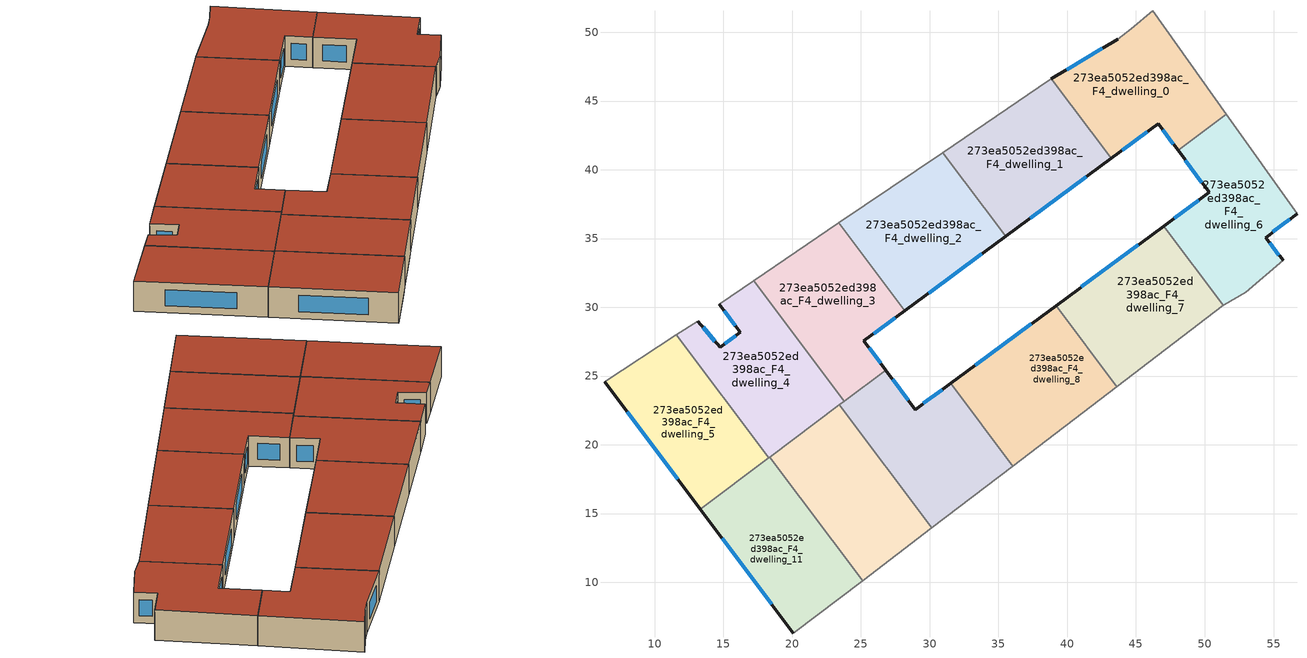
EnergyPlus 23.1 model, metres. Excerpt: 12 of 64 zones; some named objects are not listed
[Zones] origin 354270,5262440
273ea5052ed398ac_F4_dwelling_0
 floor to 273ea5052ed398ac_F3_dwelling_0 (EU_floor_Construction): 46.22,51.56 51.55,44.05 48.06,41.42 46.62,43.35 43.2,40.83 38.85,46.61 43.66,49.51 44.65,50.24 z12
 wall outside (EU_wall_Construction): 43.2,40.83 46.62,43.35 48.06,41.42 / 43.66,49.51 38.85,46.61 z12:15
 wall adiabatic (EU_wall_Construction): 51.55,44.05 46.22,51.56 44.65,50.24 43.66,49.51 z12:15
 wall to 273ea5052ed398ac_F4_dwelling_6 (EU_wall_Construction): 48.06,41.42 51.55,44.05 z12:15
 wall to 273ea5052ed398ac_F4_dwelling_1 (EU_wall_Construction): 38.85,46.61 43.2,40.83 z12:15
 window (EU_Window_Construction): 46.96,42.9 47.72,41.87 / 44,41.42 45.82,42.76 / 42.53,48.83 39.98,47.29 z12.7:14.3
 roof outside (EU_roof_Construction): 51.55,44.05 46.22,51.56 44.65,50.24 43.66,49.51 38.85,46.61 43.2,40.83 46.62,43.35 48.06,41.42 z15
273ea5052ed398ac_F4_dwelling_1
 floor to 273ea5052ed398ac_F3_dwelling_1 (EU_floor_Construction): 38.85,46.61 43.2,40.83 35.52,35.16 30.94,41.25 38.73,46.54 z12
 wall outside (EU_wall_Construction): 35.52,35.16 43.2,40.83 z12:15
 wall to 273ea5052ed398ac_F4_dwelling_2 (EU_wall_Construction): 30.94,41.25 35.52,35.16 z12:15
 wall adiabatic (EU_wall_Construction): 38.85,46.61 38.73,46.54 30.94,41.25 z12:15
 window (EU_Window_Construction): 37.32,36.49 41.39,39.49 z12.7:14.3
 roof outside (EU_roof_Construction): 43.2,40.83 38.85,46.61 38.73,46.54 30.94,41.25 35.52,35.16 z15
273ea5052ed398ac_F4_dwelling_10
 floor to 273ea5052ed398ac_F3_dwelling_11 (EU_floor_Construction): 21.99,21.82 28.71,12.88 25.11,10.13 18.37,19.1 z12
 floor to 273ea5052ed398ac_F3_dwelling_10 (EU_floor_Construction): 23.44,22.91 30.16,13.98 28.71,12.88 21.99,21.82 z12
 wall to 273ea5052ed398ac_F4_dwelling_9 (EU_wall_Construction): 30.16,13.98 23.44,22.91 z12:15
 wall adiabatic (EU_wall_Construction): 25.11,10.13 30.16,13.98 z12:15
 wall to 273ea5052ed398ac_F4_dwelling_11 (EU_wall_Construction): 18.37,19.1 25.11,10.13 z12:15
 wall to 273ea5052ed398ac_F4_dwelling_4 (EU_wall_Construction): 23.44,22.91 18.37,19.1 z12:15
 roof outside (EU_roof_Construction): 30.16,13.98 23.44,22.91 18.37,19.1 25.11,10.13 z15
273ea5052ed398ac_F4_dwelling_11
 floor to 273ea5052ed398ac_F3_dwelling_12 (EU_floor_Construction): 17.65,18.56 24.4,9.59 20.09,6.3 13.33,15.31 z12
 floor to 273ea5052ed398ac_F3_dwelling_11 (EU_floor_Construction): 18.37,19.1 25.11,10.13 24.4,9.59 17.65,18.56 z12
 wall outside (EU_wall_Construction): 13.33,15.31 20.09,6.3 z12:15
 wall adiabatic (EU_wall_Construction): 20.09,6.3 25.11,10.13 z12:15
 wall to 273ea5052ed398ac_F4_dwelling_5 (EU_wall_Construction): 18.3,19.05 13.33,15.31 z12:15
 wall to 273ea5052ed398ac_F4_dwelling_4 (EU_wall_Construction): 18.37,19.1 18.3,19.05 z12:15
 window (EU_Window_Construction): 14.92,13.19 18.5,8.42 z12.7:14.3
 roof outside (EU_roof_Construction): 25.11,10.13 18.37,19.1 13.33,15.31 20.09,6.3 z15
273ea5052ed398ac_F4_dwelling_2
 floor to 273ea5052ed398ac_F3_dwelling_2 (EU_floor_Construction): 30.94,41.25 35.52,35.16 28.19,29.75 23.4,36.13 z12
 wall outside (EU_wall_Construction): 28.19,29.75 35.52,35.16 z12:15
 wall to 273ea5052ed398ac_F4_dwelling_3 (EU_wall_Construction): 23.4,36.13 28.19,29.75 z12:15
 wall adiabatic (EU_wall_Construction): 30.94,41.25 23.4,36.13 z12:15
 window (EU_Window_Construction): 29.91,31.02 33.8,33.89 z12.7:14.3
 roof outside (EU_roof_Construction): 35.52,35.16 30.94,41.25 23.4,36.13 28.19,29.75 z15
273ea5052ed398ac_F4_dwelling_3
 floor to 273ea5052ed398ac_F3_dwelling_3 (EU_floor_Construction): 23.4,36.13 28.19,29.75 25.22,27.56 26.8,25.44 23.78,23.16 17.2,31.92 z12
 wall outside (EU_wall_Construction): 26.8,25.44 25.22,27.56 28.19,29.75 z12:15
 wall to 273ea5052ed398ac_F4_dwelling_4 (EU_wall_Construction): 17.2,31.92 23.78,23.16 z12:15
 wall adiabatic (EU_wall_Construction): 23.4,36.13 17.2,31.92 z12:15
 wall to 273ea5052ed398ac_F4_dwelling_9 (EU_wall_Construction): 23.78,23.16 26.8,25.44 z12:15
 window (EU_Window_Construction): 26.43,25.94 25.59,27.06 / 25.92,28.08 27.5,29.24 z12.7:14.3
 roof outside (EU_roof_Construction): 26.8,25.44 25.22,27.56 28.19,29.75 23.4,36.13 17.2,31.92 23.78,23.16 z15
273ea5052ed398ac_F4_dwelling_4
 floor to 273ea5052ed398ac_F3_dwelling_4 (EU_floor_Construction): 17.2,31.92 23.78,23.16 18.3,19.05 11.58,27.99 13.13,29 14.77,27.09 16.23,28.18 14.7,30.22 z12
 wall outside (EU_wall_Construction): 14.7,30.22 16.23,28.18 14.77,27.09 13.13,29 z12:15
 wall to 273ea5052ed398ac_F4_dwelling_5 (EU_wall_Construction): 11.58,27.99 18.3,19.05 z12:15
 wall adiabatic (EU_wall_Construction): 13.13,29 11.58,27.99 / 17.2,31.92 14.7,30.22 z12:15
 wall to 273ea5052ed398ac_F4_dwelling_9 (EU_wall_Construction): 23.44,22.91 23.78,23.16 z12:15
 window (EU_Window_Construction): 14.39,27.54 13.52,28.55 / 15.89,27.93 15.11,27.34 / 15.06,29.75 15.87,28.66 z12.7:14.3
 roof outside (EU_roof_Construction): 23.78,23.16 17.2,31.92 14.7,30.22 16.23,28.18 14.77,27.09 13.13,29 11.58,27.99 18.3,19.05 z15
273ea5052ed398ac_F4_dwelling_5
 floor to 273ea5052ed398ac_F3_dwelling_5 (EU_floor_Construction): 11.58,27.99 18.3,19.05 13.33,15.31 6.35,24.58 z12
 wall outside (EU_wall_Construction): 6.35,24.58 13.33,15.31 z12:15
 wall adiabatic (EU_wall_Construction): 11.58,27.99 6.35,24.58 z12:15
 window (EU_Window_Construction): 7.99,22.4 11.69,17.48 z12.7:14.3
 roof outside (EU_roof_Construction): 18.3,19.05 11.58,27.99 6.35,24.58 13.33,15.31 z15
273ea5052ed398ac_F4_dwelling_6
 floor to 273ea5052ed398ac_F3_dwelling_6 (EU_floor_Construction): 51.55,44.05 56.71,36.8 54.43,35.07 55.7,33.41 52.96,31.08 52.56,30.85 48.14,36.73 50.33,38.36 48.06,41.42 z12
 floor to 273ea5052ed398ac_F3_dwelling_7 (EU_floor_Construction): 48.14,36.73 52.56,30.85 51.43,30.2 51.36,30.14 47.02,35.91 z12
 wall outside (EU_wall_Construction): 48.06,41.42 50.33,38.36 47.02,35.91 / 55.7,33.41 54.43,35.07 56.71,36.8 z12:15
 wall adiabatic (EU_wall_Construction): 51.36,30.14 51.43,30.2 52.96,31.08 55.7,33.41 / 56.71,36.8 51.55,44.05 z12:15
 wall to 273ea5052ed398ac_F4_dwelling_7 (EU_wall_Construction): 47.02,35.91 51.36,30.14 z12:15
 window (EU_Window_Construction): 49.56,37.78 47.8,36.48 / 48.59,40.7 49.8,39.07 / 54.96,35.48 56.17,36.39 / 55.4,33.8 54.73,34.68 z12.7:14.3
 roof outside (EU_roof_Construction): 55.7,33.41 54.43,35.07 56.71,36.8 51.55,44.05 48.06,41.42 50.33,38.36 47.02,35.91 51.36,30.14 51.43,30.2 52.96,31.08 z15
273ea5052ed398ac_F4_dwelling_7
 floor to 273ea5052ed398ac_F3_dwelling_7 (EU_floor_Construction): 47.02,35.91 51.36,30.14 45.81,25.91 41.41,31.77 z12
 floor to 273ea5052ed398ac_F3_dwelling_8 (EU_floor_Construction): 41.41,31.77 45.81,25.91 43.62,24.24 39.19,30.13 z12
 wall outside (EU_wall_Construction): 47.02,35.91 39.19,30.13 z12:15
 wall adiabatic (EU_wall_Construction): 43.62,24.24 51.36,30.14 z12:15
 wall to 273ea5052ed398ac_F4_dwelling_8 (EU_wall_Construction): 39.19,30.13 43.62,24.24 z12:15
 window (EU_Window_Construction): 45.18,34.55 41.03,31.49 z12.7:14.3
 roof outside (EU_roof_Construction): 51.36,30.14 47.02,35.91 39.19,30.13 43.62,24.24 z15
273ea5052ed398ac_F4_dwelling_8
 floor to 273ea5052ed398ac_F3_dwelling_8 (EU_floor_Construction): 39.19,30.13 43.62,24.24 39.27,20.92 34.79,26.88 z12
 floor to 273ea5052ed398ac_F3_dwelling_9 (EU_floor_Construction): 34.79,26.88 39.27,20.92 36.04,18.46 31.52,24.47 z12
 wall outside (EU_wall_Construction): 39.19,30.13 31.52,24.47 z12:15
 wall adiabatic (EU_wall_Construction): 36.04,18.46 43.62,24.24 z12:15
 wall to 273ea5052ed398ac_F4_dwelling_9 (EU_wall_Construction): 31.52,24.47 36.04,18.46 z12:15
 window (EU_Window_Construction): 37.39,28.8 33.32,25.8 z12.7:14.3
 roof outside (EU_roof_Construction): 43.62,24.24 39.19,30.13 31.52,24.47 36.04,18.46 z15
273ea5052ed398ac_F4_dwelling_9
 floor to 273ea5052ed398ac_F3_dwelling_10 (EU_floor_Construction): 28.94,22.56 28.49,22.23 33.04,16.18 30.16,13.98 23.44,22.91 26.8,25.44 z12
 floor to 273ea5052ed398ac_F3_dwelling_9 (EU_floor_Construction): 31.52,24.47 36.04,18.46 33.04,16.18 28.49,22.23 z12
 wall outside (EU_wall_Construction): 31.52,24.47 28.94,22.56 26.8,25.44 z12:15
 wall adiabatic (EU_wall_Construction): 30.16,13.98 36.04,18.46 z12:15
 window (EU_Window_Construction): 28.44,23.24 27.3,24.76 / 30.91,24.02 29.54,23.01 z12.7:14.3
 roof outside (EU_roof_Construction): 36.04,18.46 31.52,24.47 28.94,22.56 26.8,25.44 23.44,22.91 30.16,13.98 z15
[Building]
EU S2 Campaign: North Axis=0; Terrain=City; Solar Distribution=FullExterior
[Site:Location]
Budapest.Ferenc.Liszt.Intl.AP: Latitude=47.437; Longitude=19.256; Time Zone=1; Elevation=185
[SizingPeriod:WeatherFileDays]
AnnualSizingPeriod: Begin Month=1; Begin Day of Month=1; End Month=12; End Day of Month=31; Day of Week for Start Day=Monday; Use Weather File Daylight Saving Period=No; Use Weather File Rain and Snow Indicators=No
[MATERIAL]
EU_InternalMass_Material: Roughness=MediumRough; Thickness=0.1; Conductivity=1; Density=1800; Specific Heat=900; Thermal Absorptance=0.9; Solar Absorptance=0.7; Visible Absorptance=0.7
[MATERIAL:NOMASS] Roughness=MediumRough; Thermal Absorptance=0.9; Solar Absorptance=0.7; Visible Absorptance=0.7
Name | Thermal Resistance
EU_wall_NoMass | 0.832559
EU_roof_NoMass | 1.39638
EU_floor_NoMass | 0.872794
[WINDOWMATERIAL:SIMPLEGLAZINGSYSTEM]
EU_Window_SimpleGlazing: UFactor=2.79869; Solar Heat Gain Coefficient=0.75; Visible Transmittance=0.75
[CONSTRUCTION]
EU_wall_Construction: EU_wall_NoMass
EU_roof_Construction: EU_roof_NoMass
EU_floor_Construction: EU_floor_NoMass
EU_Window_Construction: EU_Window_SimpleGlazing
EU_InternalMass_Construction: EU_InternalMass_Material
[ZONE] Type=1; Multiplier=1; Ceiling Height=autocalculate; Floor Area=autocalculate; Part of Total Floor Area=Yes
Name | Volume
273ea5052ed398ac_F4_dwelling_0 | 212.897
273ea5052ed398ac_F4_dwelling_1 | 212.889
273ea5052ed398ac_F4_dwelling_10 | 212.927
273ea5052ed398ac_F4_dwelling_11; 273ea5052ed398ac_F4_dwelling_9 | 212.888
273ea5052ed398ac_F4_dwelling_2 | 212.9
273ea5052ed398ac_F4_dwelling_3 | 212.88
273ea5052ed398ac_F4_dwelling_4 | 212.902
273ea5052ed398ac_F4_dwelling_5 | 212.883
273ea5052ed398ac_F4_dwelling_6; 273ea5052ed398ac_F4_dwelling_8 | 212.907
273ea5052ed398ac_F4_dwelling_7 | 212.884
[INTERNALMASS] Construction=EU_InternalMass_Construction
Name | Zone or ZoneList | Surface Area
273ea5052ed398ac_F4_dwelling_0_EU_InternalMass | 273ea5052ed398ac_F4_dwelling_0 | 70.9659
273ea5052ed398ac_F4_dwelling_1_EU_InternalMass | 273ea5052ed398ac_F4_dwelling_1 | 70.9631
273ea5052ed398ac_F4_dwelling_2_EU_InternalMass | 273ea5052ed398ac_F4_dwelling_2 | 70.9665
273ea5052ed398ac_F4_dwelling_3_EU_InternalMass | 273ea5052ed398ac_F4_dwelling_3 | 70.9598
273ea5052ed398ac_F4_dwelling_4_EU_InternalMass | 273ea5052ed398ac_F4_dwelling_4 | 70.9674
273ea5052ed398ac_F4_dwelling_5_EU_InternalMass | 273ea5052ed398ac_F4_dwelling_5 | 70.9611
273ea5052ed398ac_F4_dwelling_6_EU_InternalMass | 273ea5052ed398ac_F4_dwelling_6 | 70.9687
273ea5052ed398ac_F4_dwelling_7_EU_InternalMass | 273ea5052ed398ac_F4_dwelling_7 | 70.9611
273ea5052ed398ac_F4_dwelling_8_EU_InternalMass | 273ea5052ed398ac_F4_dwelling_8 | 70.9691
273ea5052ed398ac_F4_dwelling_9_EU_InternalMass | 273ea5052ed398ac_F4_dwelling_9 | 70.9626
273ea5052ed398ac_F4_dwelling_10_EU_InternalMass | 273ea5052ed398ac_F4_dwelling_10 | 70.9759
273ea5052ed398ac_F4_dwelling_11_EU_InternalMass | 273ea5052ed398ac_F4_dwelling_11 | 70.9624
[OTHEREQUIPMENT] Fuel Type=Electricity; Design Level Calculation Method=Watts/Area; Power per Zone Floor Area=1; Fraction Latent=0; Fraction Radiant=0; Fraction Lost=0; Carbon Dioxide Generation Rate=0; EndUse Subcategory=EU_Step8_InternalGains
Name | Zone or ZoneList or Space or SpaceList | Schedule
EU_Step8_InternalGain_273ea5052ed398ac_F4_dwelling_0_f000 | 273ea5052ed398ac_F4_dwelling_0 | EU_Step8_GainSchedule_273ea5052ed398ac_F4_dwelling_0_f000
EU_Step8_InternalGain_273ea5052ed398ac_F4_dwelling_1_f000 | 273ea5052ed398ac_F4_dwelling_1 | EU_Step8_GainSchedule_273ea5052ed398ac_F4_dwelling_1_f000
EU_Step8_InternalGain_273ea5052ed398ac_F4_dwelling_2_f000 | 273ea5052ed398ac_F4_dwelling_2 | EU_Step8_GainSchedule_273ea5052ed398ac_F4_dwelling_2_f000
EU_Step8_InternalGain_273ea5052ed398ac_F4_dwelling_3_f000 | 273ea5052ed398ac_F4_dwelling_3 | EU_Step8_GainSchedule_273ea5052ed398ac_F4_dwelling_3_f000
EU_Step8_InternalGain_273ea5052ed398ac_F4_dwelling_4_f000 | 273ea5052ed398ac_F4_dwelling_4 | EU_Step8_GainSchedule_273ea5052ed398ac_F4_dwelling_4_f000
EU_Step8_InternalGain_273ea5052ed398ac_F4_dwelling_5_f000 | 273ea5052ed398ac_F4_dwelling_5 | EU_Step8_GainSchedule_273ea5052ed398ac_F4_dwelling_5_f000
EU_Step8_InternalGain_273ea5052ed398ac_F4_dwelling_6_f000 | 273ea5052ed398ac_F4_dwelling_6 | EU_Step8_GainSchedule_273ea5052ed398ac_F4_dwelling_6_f000
EU_Step8_InternalGain_273ea5052ed398ac_F4_dwelling_7_f000 | 273ea5052ed398ac_F4_dwelling_7 | EU_Step8_GainSchedule_273ea5052ed398ac_F4_dwelling_7_f000
EU_Step8_InternalGain_273ea5052ed398ac_F4_dwelling_8_f000 | 273ea5052ed398ac_F4_dwelling_8 | EU_Step8_GainSchedule_273ea5052ed398ac_F4_dwelling_8_f000
EU_Step8_InternalGain_273ea5052ed398ac_F4_dwelling_9_f000 | 273ea5052ed398ac_F4_dwelling_9 | EU_Step8_GainSchedule_273ea5052ed398ac_F4_dwelling_9_f000
EU_Step8_InternalGain_273ea5052ed398ac_F4_dwelling_10_f000 | 273ea5052ed398ac_F4_dwelling_10 | EU_Step8_GainSchedule_273ea5052ed398ac_F4_dwelling_10_f000
EU_Step8_InternalGain_273ea5052ed398ac_F4_dwelling_11_f000 | 273ea5052ed398ac_F4_dwelling_11 | EU_Step8_GainSchedule_273ea5052ed398ac_F4_dwelling_11_f000
[ZONEVENTILATION:DESIGNFLOWRATE] Schedule=EU_AlwaysOn; Design Flow Rate Calculation Method=AirChanges/Hour; Air Changes per Hour=0.475469; Ventilation Type=Natural; Fan Pressure Rise=0; Fan Total Efficiency=1; Constant Term Coefficient=1; Temperature Term Coefficient=0; Velocity Term Coefficient=0; Velocity Squared Term Coefficient=0; Minimum Indoor Temperature=-100; Maximum Indoor Temperature=100; Delta Temperature=-100; Minimum Outdoor Temperature=-100; Maximum Outdoor Temperature=100; Maximum Wind Speed=40
Name | Zone or ZoneList or Space or SpaceList
EU_ConstantAir_273ea5052ed398ac_F4_dwelling_0 | 273ea5052ed398ac_F4_dwelling_0
EU_ConstantAir_273ea5052ed398ac_F4_dwelling_1 | 273ea5052ed398ac_F4_dwelling_1
EU_ConstantAir_273ea5052ed398ac_F4_dwelling_2 | 273ea5052ed398ac_F4_dwelling_2
EU_ConstantAir_273ea5052ed398ac_F4_dwelling_3 | 273ea5052ed398ac_F4_dwelling_3
EU_ConstantAir_273ea5052ed398ac_F4_dwelling_4 | 273ea5052ed398ac_F4_dwelling_4
EU_ConstantAir_273ea5052ed398ac_F4_dwelling_5 | 273ea5052ed398ac_F4_dwelling_5
EU_ConstantAir_273ea5052ed398ac_F4_dwelling_6 | 273ea5052ed398ac_F4_dwelling_6
EU_ConstantAir_273ea5052ed398ac_F4_dwelling_7 | 273ea5052ed398ac_F4_dwelling_7
EU_ConstantAir_273ea5052ed398ac_F4_dwelling_8 | 273ea5052ed398ac_F4_dwelling_8
EU_ConstantAir_273ea5052ed398ac_F4_dwelling_9 | 273ea5052ed398ac_F4_dwelling_9
EU_ConstantAir_273ea5052ed398ac_F4_dwelling_10 | 273ea5052ed398ac_F4_dwelling_10
EU_ConstantAir_273ea5052ed398ac_F4_dwelling_11 | 273ea5052ed398ac_F4_dwelling_11
[HVACTEMPLATE:ZONE:IDEALLOADSAIRSYSTEM] System Availability Schedule=EU_AlwaysOn; Maximum Heating Supply Air Temperature=50; Minimum Cooling Supply Air Temperature=13; Maximum Heating Supply Air Humidity Ratio=0.0156; Minimum Cooling Supply Air Humidity Ratio=0.0077; Heating Limit=NoLimit; Cooling Limit=NoLimit; Heating Availability Schedule=EU_AlwaysOn; Cooling Availability Schedule=EU_CoolingOff; Dehumidification Control Type=ConstantSensibleHeatRatio; Cooling Sensible Heat Ratio=0.7; Dehumidification Setpoint=60; Humidification Control Type=None; Humidification Setpoint=30; Outdoor Air Method=None; Outdoor Air Flow Rate per Person=0.00944; Outdoor Air Flow Rate per Zone Floor Area=0; Outdoor Air Flow Rate per Zone=0; Demand Controlled Ventilation Type=None; Outdoor Air Economizer Type=NoEconomizer; Heat Recovery Type=None; Sensible Heat Recovery Effectiveness=0.7; Latent Heat Recovery Effectiveness=0.65
Name | Template Thermostat
273ea5052ed398ac_F4_dwelling_0 | EU_HeatOnly_273ea5052ed398ac_F4_dwelling_0
273ea5052ed398ac_F4_dwelling_1 | EU_HeatOnly_273ea5052ed398ac_F4_dwelling_1
273ea5052ed398ac_F4_dwelling_2 | EU_HeatOnly_273ea5052ed398ac_F4_dwelling_2
273ea5052ed398ac_F4_dwelling_3 | EU_HeatOnly_273ea5052ed398ac_F4_dwelling_3
273ea5052ed398ac_F4_dwelling_4 | EU_HeatOnly_273ea5052ed398ac_F4_dwelling_4
273ea5052ed398ac_F4_dwelling_5 | EU_HeatOnly_273ea5052ed398ac_F4_dwelling_5
273ea5052ed398ac_F4_dwelling_6 | EU_HeatOnly_273ea5052ed398ac_F4_dwelling_6
273ea5052ed398ac_F4_dwelling_7 | EU_HeatOnly_273ea5052ed398ac_F4_dwelling_7
273ea5052ed398ac_F4_dwelling_8 | EU_HeatOnly_273ea5052ed398ac_F4_dwelling_8
273ea5052ed398ac_F4_dwelling_9 | EU_HeatOnly_273ea5052ed398ac_F4_dwelling_9
273ea5052ed398ac_F4_dwelling_10 | EU_HeatOnly_273ea5052ed398ac_F4_dwelling_10
273ea5052ed398ac_F4_dwelling_11 | EU_HeatOnly_273ea5052ed398ac_F4_dwelling_11
[SIZING:ZONE] Zone Cooling Design Supply Air Temperature Input Method=SupplyAirTemperature; Zone Cooling Design Supply Air Temperature=13; Zone Heating Design Supply Air Temperature Input Method=SupplyAirTemperature; Zone Heating Design Supply Air Temperature=50; Zone Cooling Design Supply Air Humidity Ratio=0.008; Zone Heating Design Supply Air Humidity Ratio=0.008; Cooling Design Air Flow Method=DesignDay; Cooling Design Air Flow Rate=0; Cooling Minimum Air Flow per Zone Floor Area=0.000762; Cooling Minimum Air Flow=0; Cooling Minimum Air Flow Fraction=0.2; Heating Design Air Flow Method=DesignDay; Heating Design Air Flow Rate=0; Heating Maximum Air Flow per Zone Floor Area=0.002032; Heating Maximum Air Flow=0.141576; Heating Maximum Air Flow Fraction=0.3; Account for Dedicated Outdoor Air System=No; Dedicated Outdoor Air System Control Strategy=NeutralSupplyAir; Dedicated Outdoor Air Low Setpoint Temperature for Design=autosize; Dedicated Outdoor Air High Setpoint Temperature for Design=autosize; Zone Load Sizing Method=Sensible Load Only No Latent Load; Zone Latent Cooling Design Supply Air Humidity Ratio Input Method=HumidityRatioDifference; Zone Cooling Design Supply Air Humidity Ratio Difference=0.005; Zone Latent Heating Design Supply Air Humidity Ratio Input Method=HumidityRatioDifference; Zone Humidification Design Supply Air Humidity Ratio Difference=0.005
273ea5052ed398ac_F4_dwelling_0; 273ea5052ed398ac_F4_dwelling_1; 273ea5052ed398ac_F4_dwelling_2; 273ea5052ed398ac_F4_dwelling_3; 273ea5052ed398ac_F4_dwelling_4; 273ea5052ed398ac_F4_dwelling_5; 273ea5052ed398ac_F4_dwelling_6; 273ea5052ed398ac_F4_dwelling_7; 273ea5052ed398ac_F4_dwelling_8; 273ea5052ed398ac_F4_dwelling_9; 273ea5052ed398ac_F4_dwelling_10; 273ea5052ed398ac_F4_dwelling_11
[SCHEDULE:CONSTANT]
Name | Hourly Value
EU_AlwaysOn | 1
EU_CoolingOff | 0
[SCHEDULE:FILE] Column Number=1; Rows to Skip at Top=0; Number of Hours of Data=8760; Column Separator=Comma; Interpolate to Timestep=No; Minutes per Item=60; Adjust Schedule for Daylight Savings=Yes
Name | File
EU_Step8_GainSchedule_273ea5052ed398ac_F4_dwelling_0_f000 | ../../schedules/273ea5052ed398ac/273ea5052ed398ac_F4_dwelling_0_f000_gain.csv
EU_Step8_GainSchedule_273ea5052ed398ac_F4_dwelling_1_f000 | ../../schedules/273ea5052ed398ac/273ea5052ed398ac_F4_dwelling_1_f000_gain.csv
EU_Step8_GainSchedule_273ea5052ed398ac_F4_dwelling_2_f000 | ../../schedules/273ea5052ed398ac/273ea5052ed398ac_F4_dwelling_2_f000_gain.csv
EU_Step8_GainSchedule_273ea5052ed398ac_F4_dwelling_3_f000 | ../../schedules/273ea5052ed398ac/273ea5052ed398ac_F4_dwelling_3_f000_gain.csv
EU_Step8_GainSchedule_273ea5052ed398ac_F4_dwelling_4_f000 | ../../schedules/273ea5052ed398ac/273ea5052ed398ac_F4_dwelling_4_f000_gain.csv
EU_Step8_GainSchedule_273ea5052ed398ac_F4_dwelling_5_f000 | ../../schedules/273ea5052ed398ac/273ea5052ed398ac_F4_dwelling_5_f000_gain.csv
EU_Step8_GainSchedule_273ea5052ed398ac_F4_dwelling_6_f000 | ../../schedules/273ea5052ed398ac/273ea5052ed398ac_F4_dwelling_6_f000_gain.csv
EU_Step8_GainSchedule_273ea5052ed398ac_F4_dwelling_7_f000 | ../../schedules/273ea5052ed398ac/273ea5052ed398ac_F4_dwelling_7_f000_gain.csv
EU_Step8_GainSchedule_273ea5052ed398ac_F4_dwelling_8_f000 | ../../schedules/273ea5052ed398ac/273ea5052ed398ac_F4_dwelling_8_f000_gain.csv
EU_Step8_GainSchedule_273ea5052ed398ac_F4_dwelling_9_f000 | ../../schedules/273ea5052ed398ac/273ea5052ed398ac_F4_dwelling_9_f000_gain.csv
EU_Step8_GainSchedule_273ea5052ed398ac_F4_dwelling_10_f000 | ../../schedules/273ea5052ed398ac/273ea5052ed398ac_F4_dwelling_10_f000_gain.csv
EU_Step8_GainSchedule_273ea5052ed398ac_F4_dwelling_11_f000 | ../../schedules/273ea5052ed398ac/273ea5052ed398ac_F4_dwelling_11_f000_gain.csv
